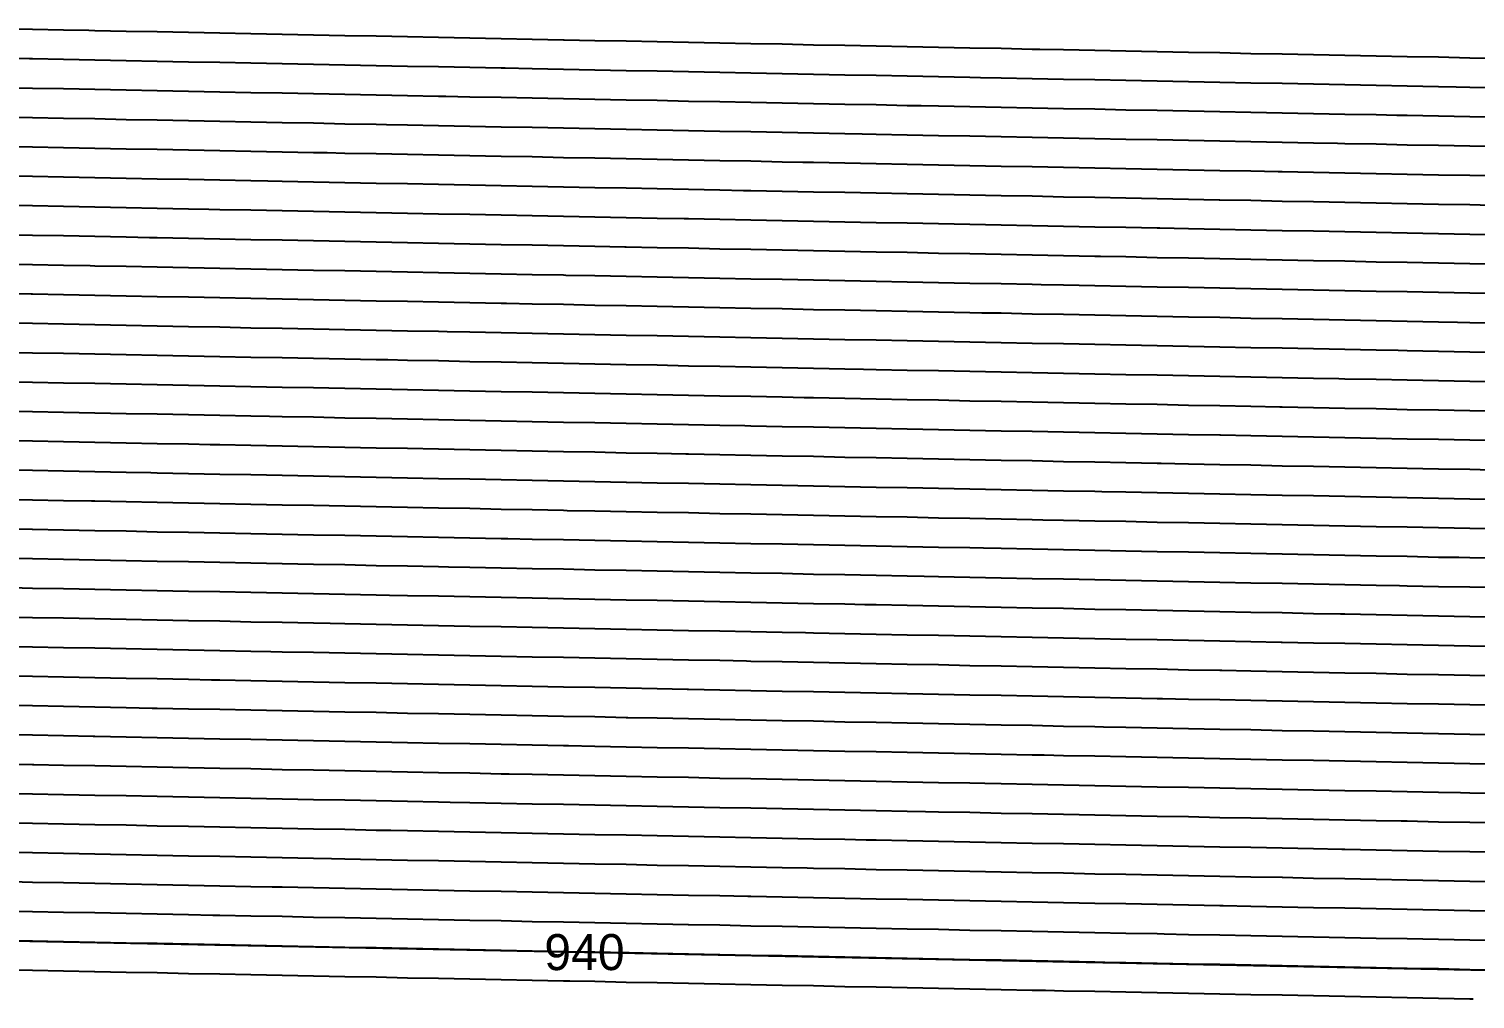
# Model space of a CAD drawing. Header units: metres. Extents: x 2416 to 4584, y 31 to 133.
# Drawn here: x 4215.4 to 4315.7, y 32.7 to 100.1 of the extents above; entities that cross this region are included whole.
import ezdxf
from ezdxf.enums import TextEntityAlignment as Align

# ---------------------------------------------------------------- set-up
doc = ezdxf.new("R2010")
doc.units = ezdxf.units.M
for name, color, linetype in [('Vs_320', 7, 'Continuous'), ('Vs_340', 7, 'Continuous'), ('Vs_360', 7, 'Continuous'), ('Vs_380', 7, 'Continuous'), ('Vs_400', 7, 'Continuous'), ('Vs_420', 7, 'Continuous'), ('Vs_440', 7, 'Continuous'), ('Vs_460', 7, 'Continuous'), ('Vs_480', 7, 'Continuous'), ('Vs_500', 7, 'Continuous'), ('Vs_520', 7, 'Continuous'), ('Vs_540', 7, 'Continuous'), ('Vs_560', 7, 'Continuous'), ('Vs_580', 7, 'Continuous'), ('Vs_600', 7, 'Continuous'), ('Vs_620', 7, 'Continuous'), ('Vs_640', 7, 'Continuous'), ('Vs_660', 7, 'Continuous'), ('Vs_680', 7, 'Continuous'), ('Vs_700', 7, 'Continuous'), ('Vs_720', 7, 'Continuous'), ('Vs_740', 7, 'Continuous'), ('Vs_760', 7, 'Continuous'), ('Vs_780', 7, 'Continuous'), ('Vs_800', 7, 'Continuous'), ('Vs_820', 7, 'Continuous'), ('Vs_840', 7, 'Continuous'), ('Vs_860', 7, 'Continuous'), ('Vs_880', 7, 'Continuous'), ('Vs_900', 7, 'Continuous'), ('Vs_920', 7, 'Continuous'), ('Vs_940', 7, 'Continuous'), ('Vs_960', 7, 'Continuous')]:
    doc.layers.add(name, color=color, linetype=linetype)

msp = doc.modelspace()

# ---------------------------------------------------------------- linework, layer by layer
at = {"layer": 'Vs_320'}
msp.add_lwpolyline([(4317.53, 98), (4315.36, 98.04), (4313.19, 98.09), (4311.02, 98.13), (4308.86, 98.17), (4306.69, 98.21), (4304.52, 98.26), (4302.35, 98.3), (4300.18, 98.34), (4298.02, 98.39), (4295.85, 98.43), (4293.68, 98.47), (4291.51, 98.51), (4289.34, 98.56), (4287.17, 98.6), (4285.54, 98.63), (4285.01, 98.64), (4282.84, 98.69), (4280.67, 98.73), (4278.5, 98.77), (4276.33, 98.82), (4274.17, 98.86), (4272, 98.9), (4269.83, 98.94), (4267.66, 98.99), (4265.49, 99.03), (4263.33, 99.07), (4261.16, 99.12), (4258.99, 99.16), (4256.82, 99.2), (4254.65, 99.24), (4252.54, 99.29), (4252.49, 99.29), (4250.32, 99.33), (4248.15, 99.37), (4245.98, 99.42), (4243.81, 99.46), (4241.65, 99.5), (4239.48, 99.55), (4237.31, 99.59), (4235.14, 99.63), (4232.97, 99.67), (4230.8, 99.72), (4228.64, 99.76), (4226.47, 99.8), (4224.3, 99.85), (4222.13, 99.89), (4219.96, 99.93), (4219.55, 99.94), (4217.8, 99.97), (4215.63, 100.02), (4213.46, 100.06)], dxfattribs=at)
at = {"layer": 'Vs_340'}
msp.add_lwpolyline([(4317.53, 95.96), (4315.36, 96), (4314.42, 96.02), (4313.19, 96.04), (4311.02, 96.09), (4308.86, 96.13), (4306.69, 96.17), (4304.52, 96.22), (4302.35, 96.26), (4300.18, 96.3), (4298.02, 96.34), (4295.85, 96.39), (4293.68, 96.43), (4291.51, 96.47), (4289.34, 96.52), (4287.17, 96.56), (4285.01, 96.6), (4282.84, 96.65), (4281.42, 96.67), (4280.67, 96.69), (4278.5, 96.73), (4276.33, 96.77), (4274.17, 96.82), (4272, 96.86), (4269.83, 96.9), (4267.66, 96.95), (4265.49, 96.99), (4263.33, 97.03), (4261.16, 97.07), (4258.99, 97.12), (4256.82, 97.16), (4254.65, 97.2), (4252.49, 97.25), (4250.32, 97.29), (4248.43, 97.33), (4248.15, 97.33), (4245.98, 97.38), (4243.81, 97.42), (4241.65, 97.46), (4239.48, 97.5), (4237.31, 97.55), (4235.14, 97.59), (4232.97, 97.63), (4230.8, 97.68), (4228.64, 97.72), (4226.47, 97.76), (4224.3, 97.8), (4222.13, 97.85), (4219.96, 97.89), (4217.8, 97.93), (4215.63, 97.98), (4215.44, 97.98), (4213.46, 98.02)], dxfattribs=at)
at = {"layer": 'Vs_360'}
msp.add_lwpolyline([(4317.53, 93.92), (4315.36, 93.96), (4313.19, 94), (4311.02, 94.05), (4310.3, 94.06), (4308.86, 94.09), (4306.69, 94.13), (4304.52, 94.17), (4302.35, 94.22), (4300.18, 94.26), (4298.02, 94.3), (4295.85, 94.35), (4293.68, 94.39), (4291.51, 94.43), (4289.34, 94.48), (4287.17, 94.52), (4285.01, 94.56), (4282.84, 94.6), (4280.67, 94.65), (4278.5, 94.69), (4277.31, 94.71), (4276.33, 94.73), (4274.17, 94.78), (4272, 94.82), (4269.83, 94.86), (4267.66, 94.9), (4265.49, 94.95), (4263.33, 94.99), (4261.16, 95.03), (4258.99, 95.08), (4256.82, 95.12), (4254.65, 95.16), (4252.49, 95.21), (4250.32, 95.25), (4248.15, 95.29), (4245.98, 95.33), (4244.32, 95.37), (4243.81, 95.38), (4241.65, 95.42), (4239.48, 95.46), (4237.31, 95.51), (4235.14, 95.55), (4232.97, 95.59), (4230.8, 95.63), (4228.64, 95.68), (4226.47, 95.72), (4224.3, 95.76), (4222.13, 95.81), (4219.96, 95.85), (4217.8, 95.89), (4215.63, 95.93), (4213.46, 95.98)], dxfattribs=at)
at = {"layer": 'Vs_380'}
msp.add_lwpolyline([(4317.53, 91.88), (4315.36, 91.92), (4313.19, 91.96), (4311.02, 92), (4308.86, 92.05), (4306.69, 92.09), (4306.19, 92.1), (4304.52, 92.13), (4302.35, 92.18), (4300.18, 92.22), (4298.02, 92.26), (4295.85, 92.31), (4293.68, 92.35), (4291.51, 92.39), (4289.34, 92.43), (4287.17, 92.48), (4285.01, 92.52), (4282.84, 92.56), (4280.67, 92.61), (4278.5, 92.65), (4276.33, 92.69), (4274.17, 92.73), (4273.2, 92.75), (4272, 92.78), (4269.83, 92.82), (4267.66, 92.86), (4265.49, 92.91), (4263.33, 92.95), (4261.16, 92.99), (4258.99, 93.04), (4256.82, 93.08), (4254.65, 93.12), (4252.49, 93.16), (4250.32, 93.21), (4248.15, 93.25), (4245.98, 93.29), (4243.81, 93.34), (4241.65, 93.38), (4240.21, 93.41), (4239.48, 93.42), (4237.31, 93.46), (4235.14, 93.51), (4232.97, 93.55), (4230.8, 93.59), (4228.64, 93.64), (4226.47, 93.68), (4224.3, 93.72), (4222.13, 93.76), (4219.96, 93.81), (4217.8, 93.85), (4215.63, 93.89), (4213.46, 93.94)], dxfattribs=at)
at = {"layer": 'Vs_400'}
msp.add_lwpolyline([(4317.53, 89.83), (4315.36, 89.88), (4313.19, 89.92), (4311.02, 89.96), (4308.86, 90.01), (4306.69, 90.05), (4304.52, 90.09), (4302.35, 90.14), (4302.08, 90.14), (4300.18, 90.18), (4298.02, 90.22), (4295.85, 90.26), (4293.68, 90.31), (4291.51, 90.35), (4289.34, 90.39), (4287.17, 90.44), (4285.01, 90.48), (4282.84, 90.52), (4280.67, 90.56), (4278.5, 90.61), (4276.33, 90.65), (4274.17, 90.69), (4272, 90.74), (4269.83, 90.78), (4269.09, 90.79), (4267.66, 90.82), (4265.49, 90.87), (4263.33, 90.91), (4261.16, 90.95), (4258.99, 90.99), (4256.82, 91.04), (4254.65, 91.08), (4252.49, 91.12), (4250.32, 91.17), (4248.15, 91.21), (4245.98, 91.25), (4243.81, 91.29), (4241.65, 91.34), (4239.48, 91.38), (4237.31, 91.42), (4236.09, 91.45), (4235.14, 91.47), (4232.97, 91.51), (4230.8, 91.55), (4228.64, 91.59), (4226.47, 91.64), (4224.3, 91.68), (4222.13, 91.72), (4219.96, 91.77), (4217.8, 91.81), (4215.63, 91.85), (4213.46, 91.9)], dxfattribs=at)
at = {"layer": 'Vs_420'}
msp.add_lwpolyline([(4317.53, 87.79), (4315.36, 87.84), (4313.19, 87.88), (4311.02, 87.92), (4308.86, 87.97), (4306.69, 88.01), (4304.52, 88.05), (4302.35, 88.09), (4300.18, 88.14), (4298.02, 88.18), (4297.97, 88.18), (4295.85, 88.22), (4293.68, 88.27), (4291.51, 88.31), (4289.34, 88.35), (4287.17, 88.39), (4285.01, 88.44), (4282.84, 88.48), (4280.67, 88.52), (4278.5, 88.57), (4276.33, 88.61), (4274.17, 88.65), (4272, 88.7), (4269.83, 88.74), (4267.66, 88.78), (4265.49, 88.82), (4264.98, 88.83), (4263.33, 88.87), (4261.16, 88.91), (4258.99, 88.95), (4256.82, 89), (4254.65, 89.04), (4252.49, 89.08), (4250.32, 89.12), (4248.15, 89.17), (4245.98, 89.21), (4243.81, 89.25), (4241.65, 89.3), (4239.48, 89.34), (4237.31, 89.38), (4235.14, 89.42), (4232.97, 89.47), (4231.98, 89.49), (4230.8, 89.51), (4228.64, 89.55), (4226.47, 89.6), (4224.3, 89.64), (4222.13, 89.68), (4219.96, 89.73), (4217.8, 89.77), (4215.63, 89.81), (4213.46, 89.85)], dxfattribs=at)
at = {"layer": 'Vs_440'}
msp.add_lwpolyline([(4317.53, 85.75), (4315.36, 85.8), (4313.19, 85.84), (4311.02, 85.88), (4308.86, 85.92), (4306.69, 85.97), (4304.52, 86.01), (4302.35, 86.05), (4300.18, 86.1), (4298.02, 86.14), (4295.85, 86.18), (4293.86, 86.22), (4293.68, 86.22), (4291.51, 86.27), (4289.34, 86.31), (4287.17, 86.35), (4285.01, 86.4), (4282.84, 86.44), (4280.67, 86.48), (4278.5, 86.53), (4276.33, 86.57), (4274.17, 86.61), (4272, 86.65), (4269.83, 86.7), (4267.66, 86.74), (4265.49, 86.78), (4263.33, 86.83), (4261.16, 86.87), (4260.86, 86.87), (4258.99, 86.91), (4256.82, 86.95), (4254.65, 87), (4252.49, 87.04), (4250.32, 87.08), (4248.15, 87.13), (4245.98, 87.17), (4243.81, 87.21), (4241.65, 87.25), (4239.48, 87.3), (4237.31, 87.34), (4235.14, 87.38), (4232.97, 87.43), (4230.8, 87.47), (4228.64, 87.51), (4227.87, 87.53), (4226.47, 87.56), (4224.3, 87.6), (4222.13, 87.64), (4219.96, 87.68), (4217.8, 87.73), (4215.63, 87.77), (4213.46, 87.81)], dxfattribs=at)
at = {"layer": 'Vs_460'}
msp.add_lwpolyline([(4317.53, 83.71), (4315.36, 83.75), (4313.19, 83.8), (4311.02, 83.84), (4308.86, 83.88), (4306.69, 83.93), (4304.52, 83.97), (4302.35, 84.01), (4300.18, 84.05), (4298.02, 84.1), (4295.85, 84.14), (4293.68, 84.18), (4291.51, 84.23), (4289.74, 84.26), (4289.34, 84.27), (4287.17, 84.31), (4285.01, 84.36), (4282.84, 84.4), (4280.67, 84.44), (4278.5, 84.48), (4276.33, 84.53), (4274.17, 84.57), (4272, 84.61), (4269.83, 84.66), (4267.66, 84.7), (4265.49, 84.74), (4263.33, 84.78), (4261.16, 84.83), (4258.99, 84.87), (4256.82, 84.91), (4256.75, 84.91), (4254.65, 84.96), (4252.49, 85), (4250.32, 85.04), (4248.15, 85.08), (4245.98, 85.13), (4243.81, 85.17), (4241.65, 85.21), (4239.48, 85.26), (4237.31, 85.3), (4235.14, 85.34), (4232.97, 85.39), (4230.8, 85.43), (4228.64, 85.47), (4226.47, 85.51), (4224.3, 85.56), (4223.76, 85.57), (4222.13, 85.6), (4219.96, 85.64), (4217.8, 85.69), (4215.63, 85.73), (4213.46, 85.77)], dxfattribs=at)
at = {"layer": 'Vs_480'}
msp.add_lwpolyline([(4317.53, 81.67), (4315.36, 81.71), (4313.19, 81.76), (4311.02, 81.8), (4308.86, 81.84), (4306.69, 81.88), (4304.52, 81.93), (4302.35, 81.97), (4300.18, 82.01), (4298.02, 82.06), (4295.85, 82.1), (4293.68, 82.14), (4291.51, 82.19), (4289.34, 82.23), (4287.17, 82.27), (4285.63, 82.3), (4285.01, 82.31), (4282.84, 82.36), (4280.67, 82.4), (4278.5, 82.44), (4276.33, 82.49), (4274.17, 82.53), (4272, 82.57), (4269.83, 82.61), (4267.66, 82.66), (4265.49, 82.7), (4263.33, 82.74), (4261.16, 82.79), (4258.99, 82.83), (4256.82, 82.87), (4254.65, 82.91), (4252.64, 82.95), (4252.49, 82.96), (4250.32, 83), (4248.15, 83.04), (4245.98, 83.09), (4243.81, 83.13), (4241.65, 83.17), (4239.48, 83.22), (4237.31, 83.26), (4235.14, 83.3), (4232.97, 83.34), (4230.8, 83.39), (4228.64, 83.43), (4226.47, 83.47), (4224.3, 83.52), (4222.13, 83.56), (4219.96, 83.6), (4219.65, 83.61), (4217.8, 83.64), (4215.63, 83.69), (4213.46, 83.73)], dxfattribs=at)
at = {"layer": 'Vs_500'}
msp.add_lwpolyline([(4317.53, 79.63), (4315.36, 79.67), (4314.51, 79.69), (4313.19, 79.71), (4311.02, 79.76), (4308.86, 79.8), (4306.69, 79.84), (4304.52, 79.89), (4302.35, 79.93), (4300.18, 79.97), (4298.02, 80.02), (4295.85, 80.06), (4293.68, 80.1), (4291.51, 80.14), (4289.34, 80.19), (4287.17, 80.23), (4285.01, 80.27), (4282.84, 80.32), (4281.52, 80.34), (4280.67, 80.36), (4278.5, 80.4), (4276.33, 80.44), (4274.17, 80.49), (4272, 80.53), (4269.83, 80.57), (4267.66, 80.62), (4265.49, 80.66), (4263.33, 80.7), (4261.16, 80.74), (4258.99, 80.79), (4256.82, 80.83), (4254.65, 80.87), (4252.49, 80.92), (4250.32, 80.96), (4248.53, 80.99), (4248.15, 81), (4245.98, 81.05), (4243.81, 81.09), (4241.65, 81.13), (4239.48, 81.17), (4237.31, 81.22), (4235.14, 81.26), (4232.97, 81.3), (4230.8, 81.35), (4228.64, 81.39), (4226.47, 81.43), (4224.3, 81.47), (4222.13, 81.52), (4219.96, 81.56), (4217.8, 81.6), (4215.63, 81.65), (4215.54, 81.65), (4213.46, 81.69)], dxfattribs=at)
at = {"layer": 'Vs_520'}
msp.add_lwpolyline([(4317.53, 77.59), (4315.36, 77.63), (4313.19, 77.67), (4311.02, 77.72), (4310.4, 77.73), (4308.86, 77.76), (4306.69, 77.8), (4304.52, 77.85), (4302.35, 77.89), (4300.18, 77.93), (4298.02, 77.97), (4295.85, 78.02), (4293.68, 78.06), (4291.51, 78.1), (4289.34, 78.15), (4287.17, 78.19), (4285.01, 78.23), (4282.84, 78.27), (4280.67, 78.32), (4278.5, 78.36), (4277.41, 78.38), (4276.33, 78.4), (4274.17, 78.45), (4272, 78.49), (4269.83, 78.53), (4267.66, 78.57), (4265.49, 78.62), (4263.33, 78.66), (4261.16, 78.7), (4258.99, 78.75), (4256.82, 78.79), (4254.65, 78.83), (4252.49, 78.88), (4250.32, 78.92), (4248.15, 78.96), (4245.98, 79), (4244.42, 79.04), (4243.81, 79.05), (4241.65, 79.09), (4239.48, 79.13), (4237.31, 79.18), (4235.14, 79.22), (4232.97, 79.26), (4230.8, 79.3), (4228.64, 79.35), (4226.47, 79.39), (4224.3, 79.43), (4222.13, 79.48), (4219.96, 79.52), (4217.8, 79.56), (4215.63, 79.61), (4213.46, 79.65)], dxfattribs=at)
at = {"layer": 'Vs_540'}
msp.add_lwpolyline([(4317.53, 75.55), (4315.36, 75.59), (4313.19, 75.63), (4311.02, 75.68), (4308.86, 75.72), (4306.69, 75.76), (4306.29, 75.77), (4304.52, 75.8), (4302.35, 75.85), (4300.18, 75.89), (4298.02, 75.93), (4295.85, 75.98), (4293.68, 76.02), (4291.51, 76.06), (4289.34, 76.1), (4287.17, 76.15), (4285.01, 76.19), (4282.84, 76.23), (4280.67, 76.28), (4278.5, 76.32), (4276.33, 76.36), (4274.17, 76.4), (4273.3, 76.42), (4272, 76.45), (4269.83, 76.49), (4267.66, 76.53), (4265.49, 76.58), (4263.33, 76.62), (4261.16, 76.66), (4258.99, 76.71), (4256.82, 76.75), (4254.65, 76.79), (4252.49, 76.83), (4250.32, 76.88), (4248.15, 76.92), (4245.98, 76.96), (4243.81, 77.01), (4241.65, 77.05), (4240.3, 77.08), (4239.48, 77.09), (4237.31, 77.13), (4235.14, 77.18), (4232.97, 77.22), (4230.8, 77.26), (4228.64, 77.31), (4226.47, 77.35), (4224.3, 77.39), (4222.13, 77.44), (4219.96, 77.48), (4217.8, 77.52), (4215.63, 77.56), (4213.46, 77.61)], dxfattribs=at)
at = {"layer": 'Vs_560'}
msp.add_lwpolyline([(4317.53, 73.51), (4315.36, 73.55), (4313.19, 73.59), (4311.02, 73.63), (4308.86, 73.68), (4306.69, 73.72), (4304.52, 73.76), (4302.35, 73.81), (4302.18, 73.81), (4300.18, 73.85), (4298.02, 73.89), (4295.85, 73.93), (4293.68, 73.98), (4291.51, 74.02), (4289.34, 74.06), (4287.17, 74.11), (4285.01, 74.15), (4282.84, 74.19), (4280.67, 74.23), (4278.5, 74.28), (4276.33, 74.32), (4274.17, 74.36), (4272, 74.41), (4269.83, 74.45), (4269.19, 74.46), (4267.66, 74.49), (4265.49, 74.54), (4263.33, 74.58), (4261.16, 74.62), (4258.99, 74.66), (4256.82, 74.71), (4254.65, 74.75), (4252.49, 74.79), (4250.32, 74.84), (4248.15, 74.88), (4245.98, 74.92), (4243.81, 74.96), (4241.65, 75.01), (4239.48, 75.05), (4237.31, 75.09), (4236.19, 75.12), (4235.14, 75.14), (4232.97, 75.18), (4230.8, 75.22), (4228.64, 75.27), (4226.47, 75.31), (4224.3, 75.35), (4222.13, 75.39), (4219.96, 75.44), (4217.8, 75.48), (4215.63, 75.52), (4213.46, 75.57)], dxfattribs=at)
at = {"layer": 'Vs_580'}
msp.add_lwpolyline([(4317.53, 71.46), (4315.36, 71.51), (4313.19, 71.55), (4311.02, 71.59), (4308.86, 71.64), (4306.69, 71.68), (4304.52, 71.72), (4302.35, 71.76), (4300.18, 71.81), (4298.07, 71.85), (4298.02, 71.85), (4295.85, 71.89), (4293.68, 71.94), (4291.51, 71.98), (4289.34, 72.02), (4287.17, 72.06), (4285.01, 72.11), (4282.84, 72.15), (4280.67, 72.19), (4278.5, 72.24), (4276.33, 72.28), (4274.17, 72.32), (4272, 72.37), (4269.83, 72.41), (4267.66, 72.45), (4265.49, 72.49), (4265.07, 72.5), (4263.33, 72.54), (4261.16, 72.58), (4258.99, 72.62), (4256.82, 72.67), (4254.65, 72.71), (4252.49, 72.75), (4250.32, 72.79), (4248.15, 72.84), (4245.98, 72.88), (4243.81, 72.92), (4241.65, 72.97), (4239.48, 73.01), (4237.31, 73.05), (4235.14, 73.1), (4232.97, 73.14), (4232.08, 73.16), (4230.8, 73.18), (4228.64, 73.22), (4226.47, 73.27), (4224.3, 73.31), (4222.13, 73.35), (4219.96, 73.4), (4217.8, 73.44), (4215.63, 73.48), (4213.46, 73.52)], dxfattribs=at)
at = {"layer": 'Vs_600'}
msp.add_lwpolyline([(4317.53, 69.42), (4315.36, 69.47), (4313.19, 69.51), (4311.02, 69.55), (4308.86, 69.59), (4306.69, 69.64), (4304.52, 69.68), (4302.35, 69.72), (4300.18, 69.77), (4298.02, 69.81), (4295.85, 69.85), (4293.95, 69.89), (4293.68, 69.89), (4291.51, 69.94), (4289.34, 69.98), (4287.17, 70.02), (4285.01, 70.07), (4282.84, 70.11), (4280.67, 70.15), (4278.5, 70.2), (4276.33, 70.24), (4274.17, 70.28), (4272, 70.32), (4269.83, 70.37), (4267.66, 70.41), (4265.49, 70.45), (4263.33, 70.5), (4261.16, 70.54), (4260.96, 70.54), (4258.99, 70.58), (4256.82, 70.62), (4254.65, 70.67), (4252.49, 70.71), (4250.32, 70.75), (4248.15, 70.8), (4245.98, 70.84), (4243.81, 70.88), (4241.65, 70.93), (4239.48, 70.97), (4237.31, 71.01), (4235.14, 71.05), (4232.97, 71.1), (4230.8, 71.14), (4228.64, 71.18), (4227.97, 71.2), (4226.47, 71.23), (4224.3, 71.27), (4222.13, 71.31), (4219.96, 71.35), (4217.8, 71.4), (4215.63, 71.44), (4213.46, 71.48)], dxfattribs=at)
at = {"layer": 'Vs_620'}
msp.add_lwpolyline([(4317.53, 67.38), (4315.36, 67.42), (4313.19, 67.47), (4311.02, 67.51), (4308.86, 67.55), (4306.69, 67.6), (4304.52, 67.64), (4302.35, 67.68), (4300.18, 67.72), (4298.02, 67.77), (4295.85, 67.81), (4293.68, 67.85), (4291.51, 67.9), (4289.84, 67.93), (4289.34, 67.94), (4287.17, 67.98), (4285.01, 68.03), (4282.84, 68.07), (4280.67, 68.11), (4278.5, 68.15), (4276.33, 68.2), (4274.17, 68.24), (4272, 68.28), (4269.83, 68.33), (4267.66, 68.37), (4265.49, 68.41), (4263.33, 68.45), (4261.16, 68.5), (4258.99, 68.54), (4256.85, 68.58), (4256.82, 68.58), (4254.65, 68.63), (4252.49, 68.67), (4250.32, 68.71), (4248.15, 68.76), (4245.98, 68.8), (4243.81, 68.84), (4241.65, 68.88), (4239.48, 68.93), (4237.31, 68.97), (4235.14, 69.01), (4232.97, 69.06), (4230.8, 69.1), (4228.64, 69.14), (4226.47, 69.18), (4224.3, 69.23), (4223.86, 69.24), (4222.13, 69.27), (4219.96, 69.31), (4217.8, 69.36), (4215.63, 69.4), (4213.46, 69.44)], dxfattribs=at)
at = {"layer": 'Vs_640'}
msp.add_lwpolyline([(4317.53, 65.34), (4315.36, 65.38), (4313.19, 65.43), (4311.02, 65.47), (4308.86, 65.51), (4306.69, 65.55), (4304.52, 65.6), (4302.35, 65.64), (4300.18, 65.68), (4298.02, 65.73), (4295.85, 65.77), (4293.68, 65.81), (4291.51, 65.86), (4289.34, 65.9), (4287.17, 65.94), (4285.73, 65.97), (4285.01, 65.98), (4282.84, 66.03), (4280.67, 66.07), (4278.5, 66.11), (4276.33, 66.16), (4274.17, 66.2), (4272, 66.24), (4269.83, 66.28), (4267.66, 66.33), (4265.49, 66.37), (4263.33, 66.41), (4261.16, 66.46), (4258.99, 66.5), (4256.82, 66.54), (4254.65, 66.59), (4252.74, 66.62), (4252.49, 66.63), (4250.32, 66.67), (4248.15, 66.71), (4245.98, 66.76), (4243.81, 66.8), (4241.65, 66.84), (4239.48, 66.89), (4237.31, 66.93), (4235.14, 66.97), (4232.97, 67.01), (4230.8, 67.06), (4228.64, 67.1), (4226.47, 67.14), (4224.3, 67.19), (4222.13, 67.23), (4219.96, 67.27), (4219.74, 67.28), (4217.8, 67.31), (4215.63, 67.36), (4213.46, 67.4)], dxfattribs=at)
at = {"layer": 'Vs_660'}
msp.add_lwpolyline([(4317.53, 63.3), (4315.36, 63.34), (4314.61, 63.36), (4313.19, 63.38), (4311.02, 63.43), (4308.86, 63.47), (4306.69, 63.51), (4304.52, 63.56), (4302.35, 63.6), (4300.18, 63.64), (4298.02, 63.69), (4295.85, 63.73), (4293.68, 63.77), (4291.51, 63.81), (4289.34, 63.86), (4287.17, 63.9), (4285.01, 63.94), (4282.84, 63.99), (4281.62, 64.01), (4280.67, 64.03), (4278.5, 64.07), (4276.33, 64.11), (4274.17, 64.16), (4272, 64.2), (4269.83, 64.24), (4267.66, 64.29), (4265.49, 64.33), (4263.33, 64.37), (4261.16, 64.42), (4258.99, 64.46), (4256.82, 64.5), (4254.65, 64.54), (4252.49, 64.59), (4250.32, 64.63), (4248.63, 64.66), (4248.15, 64.67), (4245.98, 64.72), (4243.81, 64.76), (4241.65, 64.8), (4239.48, 64.84), (4237.31, 64.89), (4235.14, 64.93), (4232.97, 64.97), (4230.8, 65.02), (4228.64, 65.06), (4226.47, 65.1), (4224.3, 65.14), (4222.13, 65.19), (4219.96, 65.23), (4217.8, 65.27), (4215.63, 65.32), (4215.63, 65.32), (4213.46, 65.36)], dxfattribs=at)
at = {"layer": 'Vs_680'}
msp.add_lwpolyline([(4317.53, 61.26), (4315.36, 61.3), (4313.19, 61.34), (4311.02, 61.39), (4310.5, 61.4), (4308.86, 61.43), (4306.69, 61.47), (4304.52, 61.52), (4302.35, 61.56), (4300.18, 61.6), (4298.02, 61.64), (4295.85, 61.69), (4293.68, 61.73), (4291.51, 61.77), (4289.34, 61.82), (4287.17, 61.86), (4285.01, 61.9), (4282.84, 61.94), (4280.67, 61.99), (4278.5, 62.03), (4277.51, 62.05), (4276.33, 62.07), (4274.17, 62.12), (4272, 62.16), (4269.83, 62.2), (4267.66, 62.25), (4265.49, 62.29), (4263.33, 62.33), (4261.16, 62.37), (4258.99, 62.42), (4256.82, 62.46), (4254.65, 62.5), (4252.49, 62.55), (4250.32, 62.59), (4248.15, 62.63), (4245.98, 62.67), (4244.51, 62.7), (4243.81, 62.72), (4241.65, 62.76), (4239.48, 62.8), (4237.31, 62.85), (4235.14, 62.89), (4232.97, 62.93), (4230.8, 62.97), (4228.64, 63.02), (4226.47, 63.06), (4224.3, 63.1), (4222.13, 63.15), (4219.96, 63.19), (4217.8, 63.23), (4215.63, 63.28), (4213.46, 63.32)], dxfattribs=at)
at = {"layer": 'Vs_700'}
msp.add_lwpolyline([(4317.53, 59.22), (4315.36, 59.26), (4313.19, 59.3), (4311.02, 59.35), (4308.86, 59.39), (4306.69, 59.43), (4306.39, 59.44), (4304.52, 59.47), (4302.35, 59.52), (4300.18, 59.56), (4298.02, 59.6), (4295.85, 59.65), (4293.68, 59.69), (4291.51, 59.73), (4289.34, 59.77), (4287.17, 59.82), (4285.01, 59.86), (4282.84, 59.9), (4280.67, 59.95), (4278.5, 59.99), (4276.33, 60.03), (4274.17, 60.08), (4273.39, 60.09), (4272, 60.12), (4269.83, 60.16), (4267.66, 60.2), (4265.49, 60.25), (4263.33, 60.29), (4261.16, 60.33), (4258.99, 60.38), (4256.82, 60.42), (4254.65, 60.46), (4252.49, 60.5), (4250.32, 60.55), (4248.15, 60.59), (4245.98, 60.63), (4243.81, 60.68), (4241.65, 60.72), (4240.4, 60.74), (4239.48, 60.76), (4237.31, 60.8), (4235.14, 60.85), (4232.97, 60.89), (4230.8, 60.93), (4228.64, 60.98), (4226.47, 61.02), (4224.3, 61.06), (4222.13, 61.11), (4219.96, 61.15), (4217.8, 61.19), (4215.63, 61.23), (4213.46, 61.28)], dxfattribs=at)
at = {"layer": 'Vs_720'}
msp.add_lwpolyline([(4317.53, 57.18), (4315.36, 57.22), (4313.19, 57.26), (4311.02, 57.3), (4308.86, 57.35), (4306.69, 57.39), (4304.52, 57.43), (4302.35, 57.48), (4302.28, 57.48), (4300.18, 57.52), (4298.02, 57.56), (4295.85, 57.6), (4293.68, 57.65), (4291.51, 57.69), (4289.34, 57.73), (4287.17, 57.78), (4285.01, 57.82), (4282.84, 57.86), (4280.67, 57.91), (4278.5, 57.95), (4276.33, 57.99), (4274.17, 58.03), (4272, 58.08), (4269.83, 58.12), (4269.28, 58.13), (4267.66, 58.16), (4265.49, 58.21), (4263.33, 58.25), (4261.16, 58.29), (4258.99, 58.33), (4256.82, 58.38), (4254.65, 58.42), (4252.49, 58.46), (4250.32, 58.51), (4248.15, 58.55), (4245.98, 58.59), (4243.81, 58.63), (4241.65, 58.68), (4239.48, 58.72), (4237.31, 58.76), (4236.29, 58.78), (4235.14, 58.81), (4232.97, 58.85), (4230.8, 58.89), (4228.64, 58.94), (4226.47, 58.98), (4224.3, 59.02), (4222.13, 59.06), (4219.96, 59.11), (4217.8, 59.15), (4215.63, 59.19), (4213.46, 59.24)], dxfattribs=at)
at = {"layer": 'Vs_740'}
msp.add_lwpolyline([(4317.53, 55.13), (4315.36, 55.18), (4313.19, 55.22), (4311.02, 55.26), (4308.86, 55.31), (4306.69, 55.35), (4304.52, 55.39), (4302.35, 55.43), (4300.18, 55.48), (4298.16, 55.52), (4298.02, 55.52), (4295.85, 55.56), (4293.68, 55.61), (4291.51, 55.65), (4289.34, 55.69), (4287.17, 55.74), (4285.01, 55.78), (4282.84, 55.82), (4280.67, 55.86), (4278.5, 55.91), (4276.33, 55.95), (4274.17, 55.99), (4272, 56.04), (4269.83, 56.08), (4267.66, 56.12), (4265.49, 56.16), (4265.17, 56.17), (4263.33, 56.21), (4261.16, 56.25), (4258.99, 56.29), (4256.82, 56.34), (4254.65, 56.38), (4252.49, 56.42), (4250.32, 56.46), (4248.15, 56.51), (4245.98, 56.55), (4243.81, 56.59), (4241.65, 56.64), (4239.48, 56.68), (4237.31, 56.72), (4235.14, 56.77), (4232.97, 56.81), (4232.18, 56.82), (4230.8, 56.85), (4228.64, 56.89), (4226.47, 56.94), (4224.3, 56.98), (4222.13, 57.02), (4219.96, 57.07), (4217.8, 57.11), (4215.63, 57.15), (4213.46, 57.19)], dxfattribs=at)
at = {"layer": 'Vs_760'}
msp.add_lwpolyline([(4317.53, 53.09), (4315.36, 53.14), (4313.19, 53.18), (4311.02, 53.22), (4308.86, 53.26), (4306.69, 53.31), (4304.52, 53.35), (4302.35, 53.39), (4300.18, 53.44), (4298.02, 53.48), (4295.85, 53.52), (4294.05, 53.56), (4293.68, 53.57), (4291.51, 53.61), (4289.34, 53.65), (4287.17, 53.69), (4285.01, 53.74), (4282.84, 53.78), (4280.67, 53.82), (4278.5, 53.87), (4276.33, 53.91), (4274.17, 53.95), (4272, 53.99), (4269.83, 54.04), (4267.66, 54.08), (4265.49, 54.12), (4263.33, 54.17), (4261.16, 54.21), (4261.06, 54.21), (4258.99, 54.25), (4256.82, 54.29), (4254.65, 54.34), (4252.49, 54.38), (4250.32, 54.42), (4248.15, 54.47), (4245.98, 54.51), (4243.81, 54.55), (4241.65, 54.6), (4239.48, 54.64), (4237.31, 54.68), (4235.14, 54.72), (4232.97, 54.77), (4230.8, 54.81), (4228.64, 54.85), (4228.07, 54.86), (4226.47, 54.9), (4224.3, 54.94), (4222.13, 54.98), (4219.96, 55.02), (4217.8, 55.07), (4215.63, 55.11), (4213.46, 55.15)], dxfattribs=at)
at = {"layer": 'Vs_780'}
msp.add_lwpolyline([(4317.53, 51.05), (4315.36, 51.09), (4313.19, 51.14), (4311.02, 51.18), (4308.86, 51.22), (4306.69, 51.27), (4304.52, 51.31), (4302.35, 51.35), (4300.18, 51.4), (4298.02, 51.44), (4295.85, 51.48), (4293.68, 51.52), (4291.51, 51.57), (4289.94, 51.6), (4289.34, 51.61), (4287.17, 51.65), (4285.01, 51.7), (4282.84, 51.74), (4280.67, 51.78), (4278.5, 51.82), (4276.33, 51.87), (4274.17, 51.91), (4272, 51.95), (4269.83, 52), (4267.66, 52.04), (4265.49, 52.08), (4263.33, 52.12), (4261.16, 52.17), (4258.99, 52.21), (4256.95, 52.25), (4256.82, 52.25), (4254.65, 52.3), (4252.49, 52.34), (4250.32, 52.38), (4248.15, 52.43), (4245.98, 52.47), (4243.81, 52.51), (4241.65, 52.55), (4239.48, 52.6), (4237.31, 52.64), (4235.14, 52.68), (4232.97, 52.73), (4230.8, 52.77), (4228.64, 52.81), (4226.47, 52.85), (4224.3, 52.9), (4223.95, 52.9), (4222.13, 52.94), (4219.96, 52.98), (4217.8, 53.03), (4215.63, 53.07), (4213.46, 53.11)], dxfattribs=at)
at = {"layer": 'Vs_800'}
msp.add_lwpolyline([(4317.53, 49.01), (4315.36, 49.05), (4313.19, 49.1), (4311.02, 49.14), (4308.86, 49.18), (4306.69, 49.23), (4304.52, 49.27), (4302.35, 49.31), (4300.18, 49.35), (4298.02, 49.4), (4295.85, 49.44), (4293.68, 49.48), (4291.51, 49.53), (4289.34, 49.57), (4287.17, 49.61), (4285.83, 49.64), (4285.01, 49.65), (4282.84, 49.7), (4280.67, 49.74), (4278.5, 49.78), (4276.33, 49.83), (4274.17, 49.87), (4272, 49.91), (4269.83, 49.95), (4267.66, 50), (4265.49, 50.04), (4263.33, 50.08), (4261.16, 50.13), (4258.99, 50.17), (4256.82, 50.21), (4254.65, 50.26), (4252.84, 50.29), (4252.49, 50.3), (4250.32, 50.34), (4248.15, 50.38), (4245.98, 50.43), (4243.81, 50.47), (4241.65, 50.51), (4239.48, 50.56), (4237.31, 50.6), (4235.14, 50.64), (4232.97, 50.68), (4230.8, 50.73), (4228.64, 50.77), (4226.47, 50.81), (4224.3, 50.86), (4222.13, 50.9), (4219.96, 50.94), (4219.84, 50.94), (4217.8, 50.99), (4215.63, 51.03), (4213.46, 51.07)], dxfattribs=at)
at = {"layer": 'Vs_820'}
msp.add_lwpolyline([(4317.53, 46.97), (4315.36, 47.01), (4314.71, 47.03), (4313.19, 47.06), (4311.02, 47.1), (4308.86, 47.14), (4306.69, 47.18), (4304.52, 47.23), (4302.35, 47.27), (4300.18, 47.31), (4298.02, 47.36), (4295.85, 47.4), (4293.68, 47.44), (4291.51, 47.48), (4289.34, 47.53), (4287.17, 47.57), (4285.01, 47.61), (4282.84, 47.66), (4281.72, 47.68), (4280.67, 47.7), (4278.5, 47.74), (4276.33, 47.78), (4274.17, 47.83), (4272, 47.87), (4269.83, 47.91), (4267.66, 47.96), (4265.49, 48), (4263.33, 48.04), (4261.16, 48.09), (4258.99, 48.13), (4256.82, 48.17), (4254.65, 48.21), (4252.49, 48.26), (4250.32, 48.3), (4248.72, 48.33), (4248.15, 48.34), (4245.98, 48.39), (4243.81, 48.43), (4241.65, 48.47), (4239.48, 48.51), (4237.31, 48.56), (4235.14, 48.6), (4232.97, 48.64), (4230.8, 48.69), (4228.64, 48.73), (4226.47, 48.77), (4224.3, 48.82), (4222.13, 48.86), (4219.96, 48.9), (4217.8, 48.94), (4215.73, 48.98), (4215.63, 48.99), (4213.46, 49.03)], dxfattribs=at)
at = {"layer": 'Vs_840'}
msp.add_lwpolyline([(4317.53, 44.93), (4315.36, 44.97), (4313.19, 45.01), (4311.02, 45.06), (4310.6, 45.07), (4308.86, 45.1), (4306.69, 45.14), (4304.52, 45.19), (4302.35, 45.23), (4300.18, 45.27), (4298.02, 45.31), (4295.85, 45.36), (4293.68, 45.4), (4291.51, 45.44), (4289.34, 45.49), (4287.17, 45.53), (4285.01, 45.57), (4282.84, 45.61), (4280.67, 45.66), (4278.5, 45.7), (4277.6, 45.72), (4276.33, 45.74), (4274.17, 45.79), (4272, 45.83), (4269.83, 45.87), (4267.66, 45.92), (4265.49, 45.96), (4263.33, 46), (4261.16, 46.04), (4258.99, 46.09), (4256.82, 46.13), (4254.65, 46.17), (4252.49, 46.22), (4250.32, 46.26), (4248.15, 46.3), (4245.98, 46.34), (4244.61, 46.37), (4243.81, 46.39), (4241.65, 46.43), (4239.48, 46.47), (4237.31, 46.52), (4235.14, 46.56), (4232.97, 46.6), (4230.8, 46.65), (4228.64, 46.69), (4226.47, 46.73), (4224.3, 46.77), (4222.13, 46.82), (4219.96, 46.86), (4217.8, 46.9), (4215.63, 46.95), (4213.46, 46.99)], dxfattribs=at)
at = {"layer": 'Vs_860'}
msp.add_lwpolyline([(4317.53, 42.89), (4315.36, 42.93), (4313.19, 42.97), (4311.02, 43.02), (4308.86, 43.06), (4306.69, 43.1), (4306.49, 43.11), (4304.52, 43.14), (4302.35, 43.19), (4300.18, 43.23), (4298.02, 43.27), (4295.85, 43.32), (4293.68, 43.36), (4291.51, 43.4), (4289.34, 43.44), (4287.17, 43.49), (4285.01, 43.53), (4282.84, 43.57), (4280.67, 43.62), (4278.5, 43.66), (4276.33, 43.7), (4274.17, 43.75), (4273.49, 43.76), (4272, 43.79), (4269.83, 43.83), (4267.66, 43.87), (4265.49, 43.92), (4263.33, 43.96), (4261.16, 44), (4258.99, 44.05), (4256.82, 44.09), (4254.65, 44.13), (4252.49, 44.17), (4250.32, 44.22), (4248.15, 44.26), (4245.98, 44.3), (4243.81, 44.35), (4241.65, 44.39), (4240.5, 44.41), (4239.48, 44.43), (4237.31, 44.48), (4235.14, 44.52), (4232.97, 44.56), (4230.8, 44.6), (4228.64, 44.65), (4226.47, 44.69), (4224.3, 44.73), (4222.13, 44.78), (4219.96, 44.82), (4217.8, 44.86), (4215.63, 44.9), (4213.46, 44.95)], dxfattribs=at)
at = {"layer": 'Vs_880'}
msp.add_lwpolyline([(4317.53, 40.85), (4315.36, 40.89), (4313.19, 40.93), (4311.02, 40.97), (4308.86, 41.02), (4306.69, 41.06), (4304.52, 41.1), (4302.37, 41.15), (4302.35, 41.15), (4300.18, 41.19), (4298.02, 41.23), (4295.85, 41.27), (4293.68, 41.32), (4291.51, 41.36), (4289.34, 41.4), (4287.17, 41.45), (4285.01, 41.49), (4282.84, 41.53), (4280.67, 41.58), (4278.5, 41.62), (4276.33, 41.66), (4274.17, 41.7), (4272, 41.75), (4269.83, 41.79), (4269.38, 41.8), (4267.66, 41.83), (4265.49, 41.88), (4263.33, 41.92), (4261.16, 41.96), (4258.99, 42), (4256.82, 42.05), (4254.65, 42.09), (4252.49, 42.13), (4250.32, 42.18), (4248.15, 42.22), (4245.98, 42.26), (4243.81, 42.31), (4241.65, 42.35), (4239.48, 42.39), (4237.31, 42.43), (4236.39, 42.45), (4235.14, 42.48), (4232.97, 42.52), (4230.8, 42.56), (4228.64, 42.61), (4226.47, 42.65), (4224.3, 42.69), (4222.13, 42.73), (4219.96, 42.78), (4217.8, 42.82), (4215.63, 42.86), (4213.46, 42.91)], dxfattribs=at)
at = {"layer": 'Vs_900'}
msp.add_lwpolyline([(4317.53, 38.8), (4315.36, 38.85), (4313.19, 38.89), (4311.02, 38.93), (4308.86, 38.98), (4306.69, 39.02), (4304.52, 39.06), (4302.35, 39.1), (4300.18, 39.15), (4298.26, 39.19), (4298.02, 39.19), (4295.85, 39.23), (4293.68, 39.28), (4291.51, 39.32), (4289.34, 39.36), (4287.17, 39.41), (4285.01, 39.45), (4282.84, 39.49), (4280.67, 39.53), (4278.5, 39.58), (4276.33, 39.62), (4274.17, 39.66), (4272, 39.71), (4269.83, 39.75), (4267.66, 39.79), (4265.49, 39.83), (4265.27, 39.84), (4263.33, 39.88), (4261.16, 39.92), (4258.99, 39.96), (4256.82, 40.01), (4254.65, 40.05), (4252.49, 40.09), (4250.32, 40.14), (4248.15, 40.18), (4245.98, 40.22), (4243.81, 40.26), (4241.65, 40.31), (4239.48, 40.35), (4237.31, 40.39), (4235.14, 40.44), (4232.97, 40.48), (4232.28, 40.49), (4230.8, 40.52), (4228.64, 40.56), (4226.47, 40.61), (4224.3, 40.65), (4222.13, 40.69), (4219.96, 40.74), (4217.8, 40.78), (4215.63, 40.82), (4213.46, 40.87)], dxfattribs=at)
at = {"layer": 'Vs_920'}
msp.add_lwpolyline([(4317.53, 36.76), (4315.36, 36.81), (4313.19, 36.85), (4311.02, 36.89), (4308.86, 36.93), (4306.69, 36.98), (4304.52, 37.02), (4302.35, 37.06), (4300.18, 37.11), (4298.02, 37.15), (4295.85, 37.19), (4294.15, 37.23), (4293.68, 37.24), (4291.51, 37.28), (4289.34, 37.32), (4287.17, 37.36), (4285.01, 37.41), (4282.84, 37.45), (4280.67, 37.49), (4278.5, 37.54), (4276.33, 37.58), (4274.17, 37.62), (4272, 37.66), (4269.83, 37.71), (4267.66, 37.75), (4265.49, 37.79), (4263.33, 37.84), (4261.16, 37.88), (4261.16, 37.88), (4258.99, 37.92), (4256.82, 37.97), (4254.65, 38.01), (4252.49, 38.05), (4250.32, 38.09), (4248.15, 38.14), (4245.98, 38.18), (4243.81, 38.22), (4241.65, 38.27), (4239.48, 38.31), (4237.31, 38.35), (4235.14, 38.39), (4232.97, 38.44), (4230.8, 38.48), (4228.64, 38.52), (4228.16, 38.53), (4226.47, 38.57), (4224.3, 38.61), (4222.13, 38.65), (4219.96, 38.7), (4217.8, 38.74), (4215.63, 38.78), (4213.46, 38.82)], dxfattribs=at)
at = {"layer": 'Vs_940'}
for points in [[(3400.24, 53), (4253.94, 35.98)], [(4253.94, 35.98), (4252.49, 36.01), (4250.32, 36.05), (4248.15, 36.1), (4245.98, 36.14), (4243.81, 36.18), (4241.65, 36.22), (4239.48, 36.27), (4237.31, 36.31), (4235.14, 36.35), (4232.97, 36.4), (4230.8, 36.44), (4228.64, 36.48), (4226.47, 36.53), (4224.3, 36.57), (4224.05, 36.57), (4222.13, 36.61), (4219.96, 36.65), (4217.8, 36.7), (4215.63, 36.74), (4213.46, 36.78)], [(4317.53, 34.72), (4315.36, 34.76), (4313.19, 34.81), (4311.02, 34.85), (4308.86, 34.89), (4306.69, 34.94), (4304.52, 34.98), (4302.35, 35.02), (4300.18, 35.07), (4298.02, 35.11), (4295.85, 35.15), (4293.68, 35.19), (4291.51, 35.24), (4290.04, 35.27), (4289.34, 35.28), (4287.17, 35.32), (4285.01, 35.37), (4282.84, 35.41), (4280.67, 35.45), (4278.5, 35.49), (4276.33, 35.54), (4274.17, 35.58), (4272, 35.62), (4269.83, 35.67), (4267.66, 35.71), (4265.49, 35.75), (4263.33, 35.8), (4261.16, 35.84), (4258.99, 35.88), (4257.04, 35.92), (4256.82, 35.92), (4254.65, 35.97), (4253.94, 35.98)], [(4253.94, 35.98), (4417.58, 32.72)]]:
    msp.add_lwpolyline(points, dxfattribs=at)
at = {"layer": 'Vs_960'}
msp.add_lwpolyline([(4315.6, 32.72), (4315.36, 32.72), (4313.19, 32.77), (4311.02, 32.81), (4308.86, 32.85), (4306.69, 32.9), (4304.52, 32.94), (4302.35, 32.98), (4300.18, 33.02), (4298.02, 33.07), (4295.85, 33.11), (4293.68, 33.15), (4291.51, 33.2), (4289.34, 33.24), (4287.17, 33.28), (4285.93, 33.31), (4285.01, 33.32), (4282.84, 33.37), (4280.67, 33.41), (4278.5, 33.45), (4276.33, 33.5), (4274.17, 33.54), (4272, 33.58), (4269.83, 33.63), (4267.66, 33.67), (4265.49, 33.71), (4263.33, 33.75), (4261.16, 33.8), (4258.99, 33.84), (4256.82, 33.88), (4254.65, 33.93), (4252.93, 33.96), (4252.49, 33.97), (4250.32, 34.01), (4248.15, 34.05), (4245.98, 34.1), (4243.81, 34.14), (4241.65, 34.18), (4239.48, 34.23), (4237.31, 34.27), (4235.14, 34.31), (4232.97, 34.36), (4230.8, 34.4), (4228.64, 34.44), (4226.47, 34.48), (4224.3, 34.53), (4222.13, 34.57), (4219.96, 34.61), (4219.94, 34.61), (4217.8, 34.66), (4215.63, 34.7), (4213.46, 34.74)], dxfattribs=at)

# ---------------------------------------------------------------- texts
at = {"layer": 'Vs_940'}
msp.add_text('940', height=2.5, dxfattribs=at).set_placement((4253.94, 35.98), align=Align.MIDDLE_CENTER)

doc.saveas('drawing.dxf')
